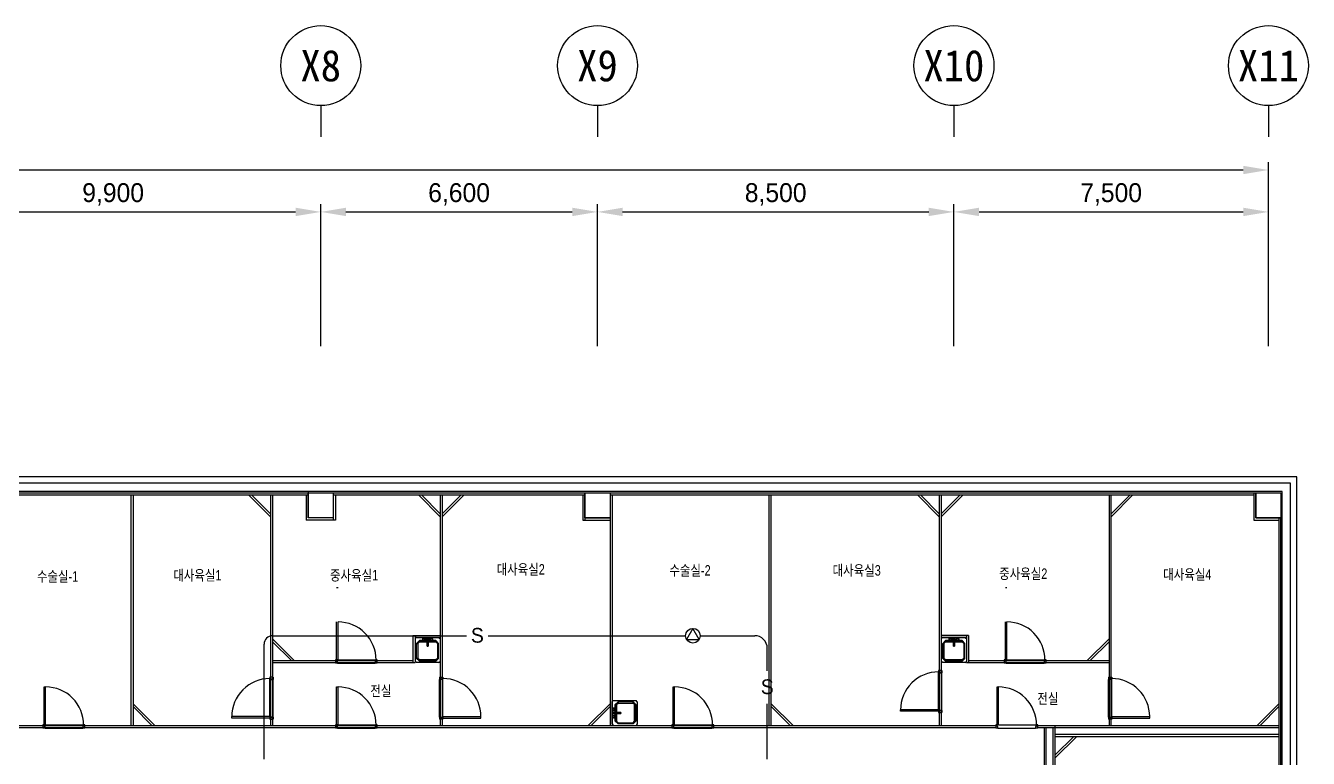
# Model space of a CAD drawing. Header units: millimetres. Extents: x 11414 to 120121, y 3637 to 81420.
# Drawn here: x 72980 to 103570, y 63944 to 81420 of the extents above; entities that cross this region are included whole.
import ezdxf
from ezdxf.enums import TextEntityAlignment as Align

# ---------------------------------------------------------------- set-up
doc = ezdxf.new("R2010")
doc.units = ezdxf.units.MM
doc.header["$LTSCALE"] = 100
doc.linetypes.add('CEN3', pattern=[26, 20, -2, 2, -2])
doc.layers.get('0').update_dxf_attribs({"color": 251})
for name, color, linetype in [('7', 7, 'Continuous'), ('ARC-7$0$ARCH', 9, 'Continuous'), ('ARC-7$0$arch-col', 9, 'Continuous'), ('ARC-7$0$DIM', 7, 'Continuous'), ('ARC-7$0$TXT', 7, 'Continuous'), ('ARC-7$0$동물실', 9, 'Continuous'), ('ARC-7$0$방화석고', 9, 'Continuous'), ('REC', 21, 'Continuous'), ('sp', 21, 'Continuous'), ('SYM', 7, 'Continuous'), ('W2', 2, 'CEN3')]:
    doc.layers.add(name, color=color, linetype=linetype)
doc.styles.add('ARC-7$0$돋움', font='')
doc.styles.add('ARC-7$0$울릉도l', font='')
doc.styles.add('GHD', font='HYWULM.TTF')
doc.styles.add('lpk', font='HYWULM.TTF')
doc.styles.add('돋움', font='')
doc.styles.get('ARC-7$0$돋움').set_extended_font_data('DotumChe')
doc.styles.get('ARC-7$0$울릉도l').set_extended_font_data('Dotum')
doc.styles.get('돋움').set_extended_font_data('DotumChe')

# ---------------------------------------------------------------- blocks, each defined once
blk = doc.blocks.new('ARC-7$0$SINK')
at = {"layer": 'ARC-7$0$동물실'}
for p, q in [((0, 262), (25, 300)), ((0, 262), (0, -262)), ((13, 89), (14, 96)), ((14, 96), (13, 89)), ((13, 89), (14, 96)), ((14, 96), (13, 89)), ((14, 82), (13, 89)), ((13, 89), (14, 82)), ((14, 82), (13, 89)), ((13, 89), (14, 82)), ((25, 13), (13, 25)), ((13, 25), (13, -25)), ((76, 25), (13, 25)), ((25, 13), (13, 25)), ((14, 96), (16, 102)), ((16, 102), (14, 96)), ((14, 96), (16, 102)), ((16, 102), (14, 96)), ((16, 76), (14, 82)), ((14, 82), (16, 76)), ((16, 76), (14, 82)), ((14, 82), (16, 76)), ((16, 102), (20, 107)), ((20, 107), (16, 102)), ((16, 102), (20, 107)), ((20, 107), (16, 102)), ((20, 71), (16, 76)), ((16, 76), (20, 71)), ((20, 71), (16, 76)), ((16, 76), (20, 71)), ((20, 107), (25, 111)), ((25, 111), (20, 107)), ((20, 107), (25, 111)), ((25, 111), (20, 107)), ((25, 67), (20, 71)), ((20, 71), (25, 67)), ((25, 67), (20, 71)), ((20, 71), (25, 67)), ((25, 300), (575, 300)), ((25, 111), (32, 114)), ((32, 114), (25, 111)), ((25, 111), (32, 114)), ((32, 114), (25, 111)), ((32, 64), (25, 67)), ((25, 67), (32, 64)), ((32, 64), (25, 67)), ((25, 67), (32, 64)), ((25, 13), (25, -13)), ((89, 13), (25, 13)), ((25, 13), (25, -13)), ((25, 13), (64, 13)), ((89, 13), (25, 13)), ((32, 114), (38, 115)), ((38, 115), (32, 114)), ((32, 114), (38, 115)), ((38, 115), (32, 114)), ((38, 64), (32, 64)), ((32, 64), (38, 64)), ((38, 64), (32, 64)), ((32, 64), (38, 64)), ((38, 115), (45, 114)), ((45, 114), (38, 115)), ((38, 115), (45, 114)), ((45, 114), (38, 115)), ((38, 64), (45, 64)), ((45, 64), (38, 64)), ((38, 64), (45, 64)), ((45, 64), (38, 64)), ((45, 114), (51, 111)), ((51, 111), (45, 114)), ((45, 114), (51, 111)), ((51, 111), (45, 114)), ((51, 67), (45, 64)), ((45, 64), (51, 67)), ((51, 67), (45, 64)), ((45, 64), (51, 67)), ((51, 111), (56, 107)), ((56, 107), (51, 111)), ((51, 111), (56, 107)), ((56, 107), (51, 111)), ((56, 71), (51, 67)), ((51, 67), (56, 71)), ((56, 71), (51, 67)), ((51, 67), (56, 71)), ((56, 107), (60, 102)), ((60, 102), (56, 107)), ((56, 107), (60, 102)), ((60, 102), (56, 107)), ((60, 76), (56, 71)), ((56, 71), (60, 76)), ((60, 76), (56, 71)), ((56, 71), (60, 76)), ((60, 102), (63, 96)), ((63, 96), (60, 102)), ((60, 102), (63, 96)), ((63, 96), (60, 102)), ((63, 82), (60, 76)), ((60, 76), (63, 82)), ((63, 82), (60, 76)), ((60, 76), (63, 82)), ((63, 96), (64, 89)), ((64, 89), (63, 96)), ((63, 96), (64, 89)), ((64, 89), (63, 96)), ((64, 89), (63, 82)), ((63, 82), (64, 89)), ((64, 89), (63, 82)), ((63, 82), (64, 89)), ((76, 25), (64, 13)), ((64, 13), (76, 25)), ((64, 13), (64, -13)), ((102, 13), (64, 13)), ((64, 13), (64, -13)), ((102, 13), (64, 13)), ((76, 198), (140, 262)), ((140, 262), (76, 198)), ((76, -198), (76, 198)), ((102, 198), (76, 198)), ((76, 198), (76, -198)), ((102, 198), (76, 198)), ((76, -25), (76, 25)), ((89, 13), (204, 13)), ((89, -13), (89, 13)), ((89, -13), (89, 13)), ((89, 13), (102, 13)), ((102, 13), (89, 13)), ((89, 13), (204, 13)), ((140, 236), (102, 198)), ((102, 198), (140, 236)), ((102, 198), (102, -198)), ((102, -198), (102, 198)), ((102, 13), (204, 13)), ((102, 13), (102, -13)), ((102, -13), (102, 13)), ((204, 13), (102, 13)), ((498, 262), (140, 262)), ((140, 262), (140, 236)), ((498, 262), (140, 262)), ((140, 236), (140, 262)), ((140, 236), (498, 236)), ((140, 236), (498, 236)), ((204, 13), (204, -13)), ((204, 13), (204, -13)), ((204, -13), (204, 13)), ((204, 13), (204, -13)), ((498, 262), (562, 198)), ((498, 236), (498, 262)), ((498, 262), (562, 198)), ((498, 236), (498, 262)), ((498, 236), (536, 198)), ((536, 198), (498, 236)), ((536, -198), (536, 198)), ((562, 198), (536, 198)), ((536, 198), (536, -198)), ((536, 198), (562, 198)), ((562, 198), (562, -198)), ((562, -198), (562, 198)), ((600, 262), (575, 300)), ((600, -262), (600, 262)), ((0, -262), (25, -300)), ((25, -13), (13, -25)), ((25, -13), (13, -25)), ((13, -25), (76, -25)), ((13, -89), (14, -82)), ((14, -82), (13, -89)), ((13, -89), (14, -82)), ((14, -82), (13, -89)), ((14, -96), (13, -89)), ((13, -89), (14, -96)), ((14, -96), (13, -89)), ((13, -89), (14, -96)), ((14, -82), (16, -76)), ((16, -76), (14, -82)), ((14, -82), (16, -76)), ((16, -76), (14, -82)), ((16, -102), (14, -96)), ((14, -96), (16, -102)), ((16, -102), (14, -96)), ((14, -96), (16, -102)), ((16, -76), (20, -71)), ((20, -71), (16, -76)), ((16, -76), (20, -71)), ((20, -71), (16, -76)), ((20, -107), (16, -102)), ((16, -102), (20, -107)), ((20, -107), (16, -102)), ((16, -102), (20, -107)), ((20, -71), (25, -67)), ((25, -67), (20, -71)), ((20, -71), (25, -67)), ((25, -67), (20, -71)), ((25, -111), (20, -107)), ((20, -107), (25, -111)), ((25, -111), (20, -107)), ((20, -107), (25, -111)), ((25, -13), (89, -13)), ((25, -13), (64, -13)), ((89, -13), (25, -13)), ((25, -67), (32, -64)), ((32, -64), (25, -67)), ((25, -67), (32, -64)), ((32, -64), (25, -67)), ((32, -114), (25, -111)), ((25, -111), (32, -114)), ((32, -114), (25, -111)), ((25, -111), (32, -114)), ((25, -300), (575, -300)), ((32, -64), (38, -64)), ((38, -64), (32, -64)), ((32, -64), (38, -64)), ((38, -64), (32, -64)), ((38, -115), (32, -114)), ((32, -114), (38, -115)), ((38, -115), (32, -114)), ((32, -114), (38, -115)), ((38, -64), (45, -64)), ((45, -64), (38, -64)), ((38, -64), (45, -64)), ((45, -64), (38, -64)), ((45, -114), (38, -115)), ((38, -115), (45, -114)), ((45, -114), (38, -115)), ((38, -115), (45, -114)), ((45, -64), (51, -67)), ((51, -67), (45, -64)), ((45, -64), (51, -67)), ((51, -67), (45, -64)), ((51, -111), (45, -114)), ((45, -114), (51, -111)), ((51, -111), (45, -114)), ((45, -114), (51, -111)), ((51, -67), (56, -71)), ((56, -71), (51, -67)), ((51, -67), (56, -71)), ((56, -71), (51, -67)), ((56, -107), (51, -111)), ((51, -111), (56, -107)), ((56, -107), (51, -111)), ((51, -111), (56, -107)), ((56, -71), (60, -76)), ((60, -76), (56, -71)), ((56, -71), (60, -76)), ((60, -76), (56, -71)), ((60, -102), (56, -107)), ((56, -107), (60, -102)), ((60, -102), (56, -107)), ((56, -107), (60, -102)), ((60, -76), (63, -82)), ((63, -82), (60, -76)), ((60, -76), (63, -82)), ((63, -82), (60, -76)), ((63, -96), (60, -102)), ((60, -102), (63, -96)), ((63, -96), (60, -102)), ((60, -102), (63, -96)), ((63, -82), (64, -89)), ((63, -82), (64, -89)), ((64, -89), (63, -82)), ((63, -82), (64, -89)), ((64, -89), (63, -96)), ((63, -96), (64, -89)), ((64, -89), (63, -96)), ((63, -96), (64, -89)), ((64, -13), (76, -25)), ((76, -25), (64, -13)), ((64, -13), (102, -13)), ((64, -13), (102, -13)), ((140, -262), (76, -198)), ((76, -198), (102, -198)), ((76, -198), (140, -262)), ((102, -198), (76, -198)), ((204, -13), (89, -13)), ((102, -13), (89, -13)), ((89, -13), (204, -13)), ((102, -13), (89, -13)), ((204, -13), (102, -13)), ((204, -13), (102, -13)), ((102, -198), (140, -236)), ((140, -236), (102, -198)), ((140, -236), (498, -236)), ((140, -262), (140, -236)), ((140, -236), (498, -236)), ((140, -262), (140, -236)), ((498, -262), (140, -262)), ((498, -262), (140, -262)), ((562, -198), (498, -262)), ((498, -236), (536, -198)), ((498, -262), (562, -198)), ((536, -198), (498, -236)), ((498, -236), (498, -262)), ((498, -236), (498, -262)), ((536, -198), (562, -198)), ((536, -198), (562, -198)), ((600, -262), (575, -300))]:
    blk.add_line(p, q, dxfattribs=at)
blk = doc.blocks.new('ARC-7')
at = {"color": 251}
for p, q in [((661034, -418271), (661034, -419021)), ((667634, -418271), (667634, -419021)), ((676134, -418271), (676134, -419021)), ((683634, -418271), (683634, -419021))]:
    blk.add_line(p, q, dxfattribs=at)
for centre in [(661034, -417318), (667634, -417318), (676134, -417318), (683634, -417318)]:
    blk.add_circle(centre, 953, dxfattribs=at)
at = {"layer": 'ARC-7$0$ARCH', "color": 251}
for p, q in [((684313, -427128), (608884, -427129)), ((684163, -427278), (611383, -427279)), ((684163, -470309), (684163, -427278)), ((660283, -427479), (624833, -427479)), ((683963, -427478), (660283, -427479)), ((683963, -454848), (683963, -427478))]:
    blk.add_line(p, q, dxfattribs=at)
at = {"layer": 'ARC-7$0$ARCH', "color": 251, "ltscale": 3}
blk.add_line((684313, -483905), (684313, -427128), dxfattribs=at)
at = {"layer": 'ARC-7$0$arch-col', "color": 251}
for p, q in [((660733, -427479), (660733, -428108)), ((660733, -427508), (661333, -427508)), ((660733, -428108), (660733, -427508)), ((660733, -427508), (661333, -427508)), ((660733, -428108), (660733, -427508)), ((661333, -427508), (661333, -428108)), ((661333, -427508), (661333, -428108)), ((667333, -427508), (667933, -427508)), ((667333, -428108), (667333, -427508)), ((667333, -427508), (667933, -427508)), ((667333, -428108), (667333, -427508)), ((667933, -427508), (667933, -428108)), ((667933, -427508), (667933, -428108)), ((683333, -427508), (683933, -427508)), ((683333, -428108), (683333, -427508)), ((683333, -427508), (683933, -427508)), ((683333, -428108), (683333, -427508)), ((683933, -427508), (683933, -428108)), ((683933, -427508), (683933, -428108)), ((661333, -428108), (660733, -428108)), ((661333, -428108), (660733, -428108)), ((667933, -428108), (667333, -428108)), ((667933, -428108), (667333, -428108)), ((683933, -428108), (683333, -428108)), ((683933, -428108), (683333, -428108))]:
    blk.add_line(p, q, dxfattribs=at)
at = {"layer": 'ARC-7$0$DIM', "color": 251}
for p, q in [((683633, -424008), (683633, -419621)), ((602533, -419808), (683033, -419808)), ((651733, -420808), (660433, -420808)), ((661033, -424008), (661033, -420621)), ((661033, -424008), (661033, -420621)), ((661633, -420808), (667033, -420808)), ((667633, -424008), (667633, -420621)), ((667633, -424008), (667633, -420621)), ((668233, -420808), (675533, -420808)), ((676133, -424008), (676133, -420621)), ((676133, -424008), (676133, -420621)), ((676733, -420808), (683033, -420808)), ((683633, -424008), (683633, -420621))]:
    blk.add_line(p, q, dxfattribs=at)
for points in [[(683033, -419708), (683033, -419908), (683633, -419808)], [(660433, -420708), (660433, -420908), (661033, -420808)], [(661633, -420708), (661633, -420908), (661033, -420808)], [(667033, -420708), (667033, -420908), (667633, -420808)], [(668233, -420708), (668233, -420908), (667633, -420808)], [(675533, -420708), (675533, -420908), (676133, -420808)], [(676733, -420708), (676733, -420908), (676133, -420808)], [(683033, -420708), (683033, -420908), (683633, -420808)]]:
    blk.add_solid(points, dxfattribs=at)
at = {"layer": 'ARC-7$0$TXT', "color": 251, "linetype": 'Continuous'}
for p, q in [((659312, -427558), (659833, -428079)), ((659383, -427558), (659833, -428008)), ((663362, -427558), (663883, -428079)), ((663433, -427558), (663883, -428008)), ((664383, -427558), (663933, -428008)), ((664453, -427558), (663933, -428079)), ((675262, -427558), (675783, -428079)), ((675333, -427558), (675783, -428008)), ((676283, -427558), (675833, -428008)), ((676353, -427558), (675833, -428079)), ((680333, -427558), (679883, -428008)), ((680403, -427558), (679883, -428079)), ((660403, -431508), (659883, -430988)), ((679312, -431508), (679833, -430988)), ((660333, -431508), (659883, -431058)), ((679383, -431508), (679833, -431058)), ((657078, -433058), (656558, -432538)), ((657008, -433058), (656558, -432608)), ((667412, -433058), (667933, -432538)), ((667483, -433058), (667933, -432608)), ((672298, -433058), (671778, -432538)), ((672228, -433058), (671778, -432608)), ((683362, -433058), (683883, -432538)), ((683433, -433058), (683883, -432608)), ((678993, -433318), (678543, -433768)), ((679063, -433318), (678543, -433839))]:
    blk.add_line(p, q, dxfattribs=at)
at = {"layer": 'ARC-7$0$동물실', "color": 251}
for p, q in [((651433, -427508), (660733, -427508)), ((651433, -427558), (660733, -427558)), ((656508, -427558), (656508, -433058)), ((656558, -427558), (656558, -433058)), ((659833, -427558), (659833, -433058)), ((659883, -427558), (659883, -433058)), ((660683, -427558), (660683, -428158)), ((660733, -427508), (660733, -428108)), ((661333, -427508), (667333, -427508)), ((661333, -427508), (661333, -428158)), ((661333, -427558), (667333, -427558)), ((661383, -427558), (661383, -428158)), ((663883, -427558), (663883, -433058)), ((663933, -427558), (663933, -433058)), ((667283, -427558), (667283, -428158)), ((667333, -427508), (667333, -428158)), ((667933, -427508), (667933, -433058)), ((667933, -427508), (683333, -427508)), ((667933, -427558), (683283, -427558)), ((667933, -427558), (667933, -433058)), ((667983, -427558), (667983, -433058)), ((667983, -427558), (667983, -433058)), ((671728, -433058), (671728, -427558)), ((675783, -427558), (675783, -433058)), ((675783, -427558), (675783, -433058)), ((675833, -427558), (675833, -433058)), ((675833, -427558), (675833, -433058)), ((679833, -427558), (679833, -433058)), ((679883, -433058), (679883, -427558)), ((683283, -427508), (683283, -428158)), ((683333, -427508), (683333, -428108)), ((661383, -428158), (660683, -428158)), ((661333, -428108), (660733, -428108)), ((667283, -428158), (667933, -428158)), ((667333, -428108), (667933, -428108)), ((683283, -428158), (683883, -428158)), ((683333, -428108), (683933, -428108)), ((683883, -428108), (683883, -434958)), ((683933, -434958), (683933, -428108)), ((661412, -429768), (661447, -429768)), ((677362, -429768), (677397, -429768)), ((661412, -431493), (661412, -430588)), ((661447, -431493), (661447, -430588)), ((677362, -431493), (677362, -430588)), ((677397, -431493), (677397, -430588)), ((663233, -430908), (663883, -430908)), ((663233, -430908), (663233, -431558)), ((663283, -430908), (663283, -431558)), ((663283, -430958), (663883, -430958)), ((676483, -430908), (675833, -430908)), ((676433, -430958), (675833, -430958)), ((676433, -430908), (676433, -431558)), ((676483, -430908), (676483, -431558)), ((659883, -431508), (663233, -431508)), ((659883, -431558), (663283, -431558)), ((661412, -431493), (661383, -431493)), ((661383, -431493), (661383, -431573)), ((661383, -431508), (661383, -431558)), ((661383, -431508), (661383, -431558)), ((661433, -431573), (661383, -431573)), ((661412, -431529), (661412, -431493)), ((661447, -431493), (661412, -431493)), ((661433, -431529), (661412, -431529)), ((661433, -431573), (661433, -431529)), ((661433, -431573), (662333, -431573)), ((661447, -431493), (662353, -431493)), ((662333, -431529), (662333, -431573)), ((662353, -431529), (662333, -431529)), ((662353, -431529), (662333, -431529)), ((662383, -431573), (662333, -431573)), ((662353, -431493), (662353, -431529)), ((662383, -431493), (662353, -431493)), ((662383, -431573), (662383, -431493)), ((662383, -431558), (662383, -431508)), ((676433, -431558), (679833, -431558)), ((676483, -431508), (679833, -431508)), ((677362, -431493), (677333, -431493)), ((677333, -431493), (677333, -431573)), ((677333, -431508), (677333, -431558)), ((677333, -431508), (677333, -431558)), ((677383, -431573), (677333, -431573)), ((677362, -431529), (677362, -431493)), ((677397, -431493), (677362, -431493)), ((677383, -431529), (677362, -431529)), ((677383, -431573), (677383, -431529)), ((677383, -431573), (678283, -431573)), ((677397, -431493), (678303, -431493)), ((678283, -431529), (678283, -431573)), ((678303, -431529), (678283, -431529)), ((678303, -431529), (678283, -431529)), ((678333, -431573), (678283, -431573)), ((678303, -431493), (678303, -431529)), ((678333, -431493), (678303, -431493)), ((678333, -431573), (678333, -431493)), ((678333, -431558), (678333, -431508)), ((659818, -431908), (659818, -431938)), ((659898, -431908), (659818, -431908)), ((659883, -431908), (659833, -431908)), ((659898, -431908), (659898, -431958)), ((663868, -431908), (663948, -431908)), ((663868, -431908), (663868, -431958)), ((663883, -431908), (663933, -431908)), ((663948, -431908), (663948, -431938)), ((675768, -431748), (675768, -431778)), ((675848, -431748), (675768, -431748)), ((675768, -431778), (675804, -431778)), ((675768, -432684), (675768, -431778)), ((675833, -431748), (675783, -431748)), ((675804, -431778), (675804, -431798)), ((675804, -431778), (675804, -431798)), ((675804, -431798), (675848, -431798)), ((675848, -431748), (675848, -431798)), ((675848, -432699), (675848, -431798)), ((679818, -431908), (679898, -431908)), ((679818, -431908), (679818, -431958)), ((679833, -431908), (679883, -431908)), ((679898, -431908), (679898, -431938)), ((654437, -433043), (654437, -432138)), ((654437, -432138), (654472, -432138)), ((654472, -433043), (654472, -432138)), ((659818, -431938), (659854, -431938)), ((659818, -432844), (659818, -431938)), ((659854, -431938), (659854, -431958)), ((659854, -431938), (659854, -431958)), ((659854, -431958), (659898, -431958)), ((659898, -432859), (659898, -431958)), ((661412, -433043), (661412, -432138)), ((661412, -432138), (661447, -432138)), ((661447, -433043), (661447, -432138)), ((663912, -431958), (663868, -431958)), ((663868, -432859), (663868, -431958)), ((663912, -431938), (663912, -431958)), ((663948, -431938), (663912, -431938)), ((663912, -431938), (663912, -431958)), ((663948, -432844), (663948, -431938)), ((669437, -433043), (669437, -432138)), ((669437, -432138), (669472, -432138)), ((669472, -433043), (669472, -432138)), ((677162, -433043), (677162, -432138)), ((677162, -432138), (677197, -432138)), ((677197, -433043), (677197, -432138)), ((679862, -431958), (679818, -431958)), ((679818, -432859), (679818, -431958)), ((679862, -431938), (679862, -431958)), ((679898, -431938), (679862, -431938)), ((679862, -431938), (679862, -431958)), ((679898, -432844), (679898, -431938)), ((675768, -432684), (674863, -432684)), ((674863, -432719), (674863, -432684)), ((675768, -432719), (674863, -432719)), ((675768, -432684), (675768, -432719)), ((675768, -432719), (675768, -432748)), ((675804, -432719), (675768, -432719)), ((675768, -432748), (675848, -432748)), ((675783, -432748), (675833, -432748)), ((675783, -432748), (675833, -432748)), ((675804, -432699), (675804, -432719)), ((675848, -432699), (675804, -432699)), ((675848, -432699), (675848, -432748)), ((653183, -433108), (677133, -433108)), ((653233, -433058), (677133, -433058)), ((654437, -433043), (654408, -433043)), ((654408, -433043), (654408, -433123)), ((654408, -433058), (654408, -433108)), ((654408, -433058), (654408, -433108)), ((654458, -433123), (654408, -433123)), ((654437, -433079), (654437, -433043)), ((654472, -433043), (654437, -433043)), ((654458, -433079), (654437, -433079)), ((654458, -433123), (654458, -433079)), ((654458, -433123), (655358, -433123)), ((654472, -433043), (655378, -433043)), ((655358, -433079), (655358, -433123)), ((655378, -433079), (655358, -433079)), ((655378, -433079), (655358, -433079)), ((655408, -433123), (655358, -433123)), ((655378, -433043), (655378, -433079)), ((655408, -433043), (655378, -433043)), ((655408, -433123), (655408, -433043)), ((655408, -433108), (655408, -433058)), ((659818, -432844), (658913, -432844)), ((658913, -432879), (658913, -432844)), ((659818, -432879), (658913, -432879)), ((659818, -432844), (659818, -432879)), ((659818, -432879), (659818, -432908)), ((659854, -432879), (659818, -432879)), ((659818, -432908), (659898, -432908)), ((659833, -432908), (659883, -432908)), ((659833, -432908), (659883, -432908)), ((659854, -432859), (659854, -432879)), ((659898, -432859), (659854, -432859)), ((659898, -432859), (659898, -432908)), ((661412, -433043), (661383, -433043)), ((661383, -433043), (661383, -433123)), ((661383, -433058), (661383, -433108)), ((661383, -433058), (661383, -433108)), ((661433, -433123), (661383, -433123)), ((661412, -433079), (661412, -433043)), ((661447, -433043), (661412, -433043)), ((661433, -433079), (661412, -433079)), ((661433, -433123), (661433, -433079)), ((661433, -433123), (662333, -433123)), ((661447, -433043), (662353, -433043)), ((662333, -433079), (662333, -433123)), ((662353, -433079), (662333, -433079)), ((662353, -433079), (662333, -433079)), ((662383, -433123), (662333, -433123)), ((662353, -433043), (662353, -433079)), ((662383, -433043), (662353, -433043)), ((662383, -433123), (662383, -433043)), ((662383, -433108), (662383, -433058)), ((663868, -432859), (663912, -432859)), ((663868, -432859), (663868, -432908)), ((663948, -432908), (663868, -432908)), ((663933, -432908), (663883, -432908)), ((663933, -432908), (663883, -432908)), ((663912, -432859), (663912, -432879)), ((663912, -432879), (663948, -432879)), ((663948, -432844), (664853, -432844)), ((663948, -432844), (663948, -432879)), ((663948, -432879), (663948, -432908)), ((663948, -432879), (664853, -432879)), ((664853, -432879), (664853, -432844)), ((669437, -433043), (669408, -433043)), ((669408, -433043), (669408, -433123)), ((669408, -433058), (669408, -433108)), ((669408, -433058), (669408, -433108)), ((669458, -433123), (669408, -433123)), ((669437, -433079), (669437, -433043)), ((669472, -433043), (669437, -433043)), ((669458, -433079), (669437, -433079)), ((669458, -433123), (669458, -433079)), ((669458, -433123), (670358, -433123)), ((669472, -433043), (670378, -433043)), ((670358, -433079), (670358, -433123)), ((670378, -433079), (670358, -433079)), ((670378, -433079), (670358, -433079)), ((670408, -433123), (670358, -433123)), ((670378, -433043), (670378, -433079)), ((670408, -433043), (670378, -433043)), ((670408, -433123), (670408, -433043)), ((670408, -433108), (670408, -433058)), ((677162, -433043), (677133, -433043)), ((677133, -433043), (677133, -433123)), ((677133, -433058), (677133, -433108)), ((677133, -433058), (677133, -433108)), ((677183, -433123), (677133, -433123)), ((677162, -433079), (677162, -433043)), ((677197, -433043), (677162, -433043)), ((677183, -433079), (677162, -433079)), ((677183, -433123), (677183, -433079)), ((677183, -433123), (678083, -433123)), ((677197, -433043), (678103, -433043)), ((678083, -433079), (678083, -433123)), ((678103, -433079), (678083, -433079)), ((678103, -433079), (678083, -433079)), ((678133, -433123), (678083, -433123)), ((678103, -433043), (678103, -433079)), ((678133, -433043), (678103, -433043)), ((678133, -433123), (678133, -433043)), ((678133, -433058), (683883, -433058)), ((678133, -433108), (678133, -433058)), ((678133, -433108), (683883, -433108)), ((678283, -433108), (678283, -434908)), ((678543, -433058), (678543, -433108)), ((678543, -433108), (678543, -436208)), ((679818, -432859), (679862, -432859)), ((679818, -432859), (679818, -432908)), ((679898, -432908), (679818, -432908)), ((679883, -432908), (679833, -432908)), ((679883, -432908), (679833, -432908)), ((679862, -432859), (679862, -432879)), ((679862, -432879), (679898, -432879)), ((679898, -432844), (680803, -432844)), ((679898, -432844), (679898, -432879)), ((679898, -432879), (679898, -432908)), ((679898, -432879), (680803, -432879)), ((680803, -432879), (680803, -432844)), ((678543, -433268), (683883, -433268)), ((678543, -433318), (683883, -433318))]:
    blk.add_line(p, q, dxfattribs=at)
for centre, start, end in [((661449, -431493), 359.9639, 90.0849), ((677399, -431493), 359.9639, 90.0849), ((675767, -432683), 89.9639, 180.0849), ((654474, -433043), 359.9639, 90.0849), ((659817, -432843), 89.9639, 180.0849), ((661449, -433043), 359.9639, 90.0849), ((663948, -432843), 359.9151, 90.0361), ((669474, -433043), 359.9639, 90.0849), ((677199, -433043), 359.9639, 90.0849), ((679898, -432843), 359.9151, 90.0361)]:
    blk.add_arc(centre, 905, start, end, dxfattribs=at)
at = {"layer": 'ARC-7$0$방화석고', "color": 251, "linetype": 'Continuous'}
for p, q in [((671778, -433058), (671778, -427558)), ((671778, -433058), (677133, -433058)), ((678333, -436208), (678333, -433108)), ((678493, -433108), (678493, -436208))]:
    blk.add_line(p, q, dxfattribs=at)
at = {"layer": 'ARC-7$0$동물실', "color": 251, "linetype": 'Continuous', "xscale": -1}
for p, rotation in [((663583, -430958), 90), ((676133, -430958), 90), ((667983, -432758), 180)]:
    blk.add_blockref('ARC-7$0$SINK', p, dxfattribs=dict(at, rotation=rotation))
at = {"color": 251, "style": 'ARC-7$0$돋움'}
for tag, p in [('X2', (601934, -417318)), ('X3', (611534, -417318)), ('X4', (621434, -417318)), ('X5', (631334, -417376)), ('X6', (641232, -417318)), ('X7', (651134, -417318)), ('X8', (661034, -417318)), ('X9', (667634, -417318)), ('X10', (676134, -417318)), ('X11', (683634, -417318))]:
    blk.add_attdef(tag, text='', height=750, dxfattribs=at).set_placement(p, align=Align.MIDDLE_CENTER)
at = {"layer": 'ARC-7$0$ARCH', "color": 251}
for tag, height, style, p in [('Y11', 450, 'ARC-7$0$울릉도l', (593382, -427808)), ('Y10', 450, 'ARC-7$0$울릉도l', (593382, -435308)), ('Y9', 450, 'ARC-7$0$울릉도l', (593382, -443808)), ('Y8', 450, 'ARC-7$0$울릉도l', (593382, -450408)), ('Y7', 450, 'ARC-7$0$울릉도l', (593382, -460308)), ('Y6', 750, 'ARC-7$0$돋움', (593382, -470208))]:
    blk.add_attdef(tag, text='', height=height, rotation=90, dxfattribs=dict(at, style=style)).set_placement(p, align=Align.MIDDLE_CENTER)
at = {"layer": 'ARC-7$0$DIM', "color": 251, "char_height": 450, "attachment_point": 5, "style": 'ARC-7$0$울릉도l'}
for s, insert in [('9,900', (656083, -420390)), ('6,600', (664333, -420390)), ('8,500', (671883, -420390)), ('7,500', (679883, -420390))]:
    blk.add_mtext(s, dxfattribs=dict(at, insert=insert))
blk = doc.blocks.new('SP')
at = {"layer": 'SYM', "color": 2}
blk.add_lwpolyline([(0, 175), (-152, -88), (152, -88)], close=True, dxfattribs=at)
blk.add_circle((0, 0), 175, dxfattribs=at)

msp = doc.modelspace()

# ---------------------------------------------------------------- linework, layer by layer
at = {"layer": 'REC', "color": 3, "linetype": 'Continuous'}
for p, q in [((78867, 66870, 0), (83490, 66870, 0)), ((84011, 66870, 0), (88717, 66870, 0)), ((89067, 66870, 0), (90367, 66870, 0))]:
    msp.add_line(p, q, dxfattribs=at)
at = {"layer": 'sp', "color": 3, "linetype": 'Continuous'}
for p, q in [((78667, 63927, 0), (78667, 66670, 0)), ((90667, 66030, 0), (90667, 66570, 0)), ((90667, 63927, 0), (90667, 65248, 0))]:
    msp.add_line(p, q, dxfattribs=at)
for centre, radius, start, end in [((78867, 66670, 0), 200, 90, 180), ((90367, 66570, 0), 300, 0, 90)]:
    msp.add_arc(centre, radius, start, end, dxfattribs=at)

# ---------------------------------------------------------------- block references
at = {"color": 21, "linetype": 'Continuous'}
msp.add_blockref('ARC-7', (-581016, 497785, 0), dxfattribs=at)
at = {"layer": 'REC', "color": 3, "linetype": 'Continuous'}
msp.add_blockref('SP', (88892, 66870, 0), dxfattribs=at)

# ---------------------------------------------------------------- texts
at = {"color": 251, "style": '돋움'}
for tag, p in [('X8', (80017, 80467, 0)), ('X9', (86617, 80467, 0)), ('X10', (95117, 80467, 0)), ('X11', (102617, 80467, 0))]:
    msp.add_attdef(tag, text='1', height=750, dxfattribs=at).set_placement(p, align=Align.MIDDLE_CENTER)
at = {"layer": '7', "style": 'GHD', "width": 0.8}
for s, p in [('대사육실2', (84212, 68326, 0)), ('수술실-2', (88332, 68302, 0)), ('대사육실3', (92224, 68302, 0)), ('수술실-1', (73250, 68157, 0)), ('대사육실1', (76501, 68186, 0)), ('중사육실1', (80239, 68186, 0)), ('중사육실2', (96197, 68223, 0)), ('대사육실4', (100109, 68205, 0)), ('전실', (81201, 65428, 0)), ('전실', (97107, 65242, 0))]:
    msp.add_text(s, height=250, dxfattribs=at).set_placement(p)
at = {"layer": 'W2', "style": 'lpk'}
for p in [(83753, 66879, 0), (90665, 65652, 0)]:
    msp.add_text('S', height=352, dxfattribs=at).set_placement(p, align=Align.MIDDLE_CENTER)

doc.saveas('drawing.dxf')
